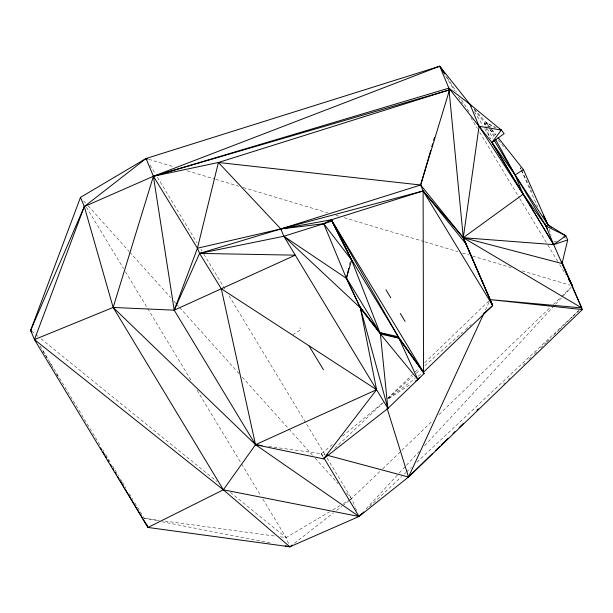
<?xml version="1.0" encoding="UTF-8"?>
<svg xmlns="http://www.w3.org/2000/svg" width="613" height="613" viewBox="0 0 613 613"><rect width="100%" height="100%" fill="white"/><g stroke="black" fill="none" stroke-linecap="round" stroke-linejoin="round"><path stroke-width="0.46" stroke-dasharray="3.06 2.3" d="M349.218 265.031L350.253 261.36M485.419 310.063L489.028 302.232M366.153 508.775L398.603 473.742M399.255 473.037L405.745 466.033M406.396 465.328L419.376 451.314M424.571 445.712L553.087 306.967M555.685 304.163L562.826 296.454M563.47 295.757L570.611 288.049M503.633 384.113L505.005 382.78M508.422 379.432L509.794 378.098M523.479 364.727L524.851 363.394M528.958 359.379L531.011 357.371M534.429 354.03L537.172 351.356M540.589 348.015L546.068 342.667M546.75 342L550.857 337.985M553.593 335.311L559.071 329.963M559.753 329.296L572.075 317.266M572.757 316.599L578.917 310.576M387.623 398.465L412.411 374.581M415.17 371.93L418.61 368.612M424.809 362.643L488.852 300.952M379.868 471.55L349.395 500.484M382.619 468.899L432.862 420.503M439.054 414.541L550.535 307.151M553.294 304.5L560.864 297.213M561.546 296.546L571.186 287.267M334.69 448.371L383.47 402.427M369.478 506.675L401.584 476.6M404.381 473.979L405.775 472.677M406.473 472.025L411.354 467.443M416.94 462.217L578.864 310.523M387.722 398.588L412.718 376.436M416.288 373.271L419.859 370.106M424.855 365.677L462.7 332.146M465.558 329.61L471.267 324.553M268.693 446.502L321.388 453.681L333.058 444.019M342.544 436.157L383.409 402.327M294.424 543.279L333.579 512.797M336.591 510.453L341.862 506.346M342.621 505.763L348.644 501.066M388.657 398.281L415.177 378.436M418.212 376.167L421.997 373.332M388.795 398.55L410.817 384.167M496.308 127.604L486.278 122.638L484.232 123.857L485.281 126.393M292.761 334.667L300.922 329.825L300.048 327.733M280.417 536.819L286.095 537.593L329.526 511.84M332.805 509.901L340.184 505.526M343.456 503.587L347.556 501.15M348.376 500.668L351.655 498.721L326.944 457.834M553.861 241.468L556.627 241.162M134.806 502.737L144.185 518.253L159.326 520.314M164.997 521.088L274.739 536.046M144.185 518.253L158.2 520.996M161.932 521.732L272.157 543.317M322.461 456.279L321.388 453.681L325.051 454.67M148.798 159.326L174.483 167.004M187.325 170.835L214.841 179.057M215.761 179.333L238.687 186.183M243.277 187.555L327.664 212.772M335.916 215.24L338.667 216.06M344.169 217.699L423.966 241.545M424.886 241.821L457.903 251.682M462.493 253.054L468.914 254.977M472.585 256.073L511.104 267.582M522.115 270.869L569.806 285.122M490.867 127.113L484.232 123.857L486.684 127.91M474.37 109.237L486.278 122.638L495.212 128.132M563.14 236.442L565.424 238.189M31.393 330.989L35.102 334.001M35.845 334.598L38.075 336.407M41.048 338.82L217.033 481.573M230.404 492.415L286.095 537.593L289.213 545.126M83.69 200.926L85.605 203.056M88.165 205.899L129.09 251.391M129.734 252.096L170.667 297.589M173.862 301.144L175.778 303.274M176.421 303.987L178.981 306.829M179.617 307.534L239.093 373.639M242.296 377.187L288.34 428.364M288.984 429.069L312.645 455.367M315.205 458.21L338.223 483.803M346.537 493.036L351.655 498.721L355.157 507.181M474.125 109.52L487.733 126.676M490.101 129.665L494.829 135.634M498.384 140.109L505.48 149.059M489.48 128.446L486.278 122.638L489.228 126.37M491.588 129.358L495.718 134.576M486.278 122.638L489.159 126.454M491.465 129.512L495.503 134.86M447.03 77.468L456.379 91.95M461.566 99.988L469.359 112.056M487.166 128.715L493.051 138.446M474.424 111.65L482.822 125.542M484.791 128.814L490.722 138.615M445.689 76.004L454.578 90.709M458.524 97.245L462.47 103.781M470.868 117.665L477.282 128.286M479.749 132.37L519.242 197.723M519.74 198.535L547.386 244.281M547.876 245.1L557.753 261.437M559.723 264.701L565.646 274.509M150.001 165.05L155.441 174.046M157.418 177.318L196.957 242.74M200.911 249.284L201.899 250.924M203.876 254.196L225.132 289.359M229.086 295.903L324.967 454.562M86.418 207.186L123.489 268.525M125.466 271.797L147.212 307.78M147.702 308.6L191.202 380.566M197.133 390.381L241.116 463.167M241.614 463.987L260.885 495.879M262.862 499.151L286.095 537.593M40.029 345.901L100.747 446.371M102.723 449.643L103.704 451.275M105.681 454.54L110.616 462.708M112.593 465.98L114.57 469.244M115.06 470.064L118.516 475.78M120.493 479.044L121.972 481.496M122.47 482.316L125.918 488.032M129.374 493.749L132.829 499.465M321.388 453.681L323.342 456.946M42.872 350.912L47.76 359.126M49.722 362.406L53.139 368.16M56.565 373.907L58.519 377.187M489.94 129.274L494.055 136.745M521.104 169.41L520.276 167.709L521.042 169.449M521.517 170.261L528.536 184.751M528.95 185.601L531.839 191.57M521.425 170.314L537.57 206.811M485.634 127.243L490.193 138.254M355.509 508.024L356.559 510.56M549.263 229.216L551.102 235.392"/><path stroke-width="0.92" d="M471.167 105.788L439.766 66.204L146.047 158.506L80.487 197.371L84.303 206.573L113.152 307.45L255.521 444.709L323.534 458.876L387.899 408.434L424.089 373.578L423.514 372.198L492.691 305.565L463.29 237.706L479.075 126.263L469.979 104.302L448.862 88.165L153.403 176.268L84.303 206.573L30.65 330.384L34.466 339.587L148.001 527.456L289.903 546.796L359.011 516.483L408.503 477.037L582.35 309.58L561.784 261.582M292.163 545.034L289.903 546.796L223.354 489.795L113.152 307.45L153.403 176.268L218.404 162.483L280.815 228.948L283.85 236.266L387.899 408.434L360.352 307.841L346.414 278.333L348.72 268.471M568.611 279.405L572.557 285.942L562.037 263.529L567.699 239.928L565.86 235.767L547.945 224.81L515.096 174.92L491.948 142.492L448.862 88.165L463.29 237.706L492.691 305.565L484.837 312.53M361.609 513.679L359.011 516.483L223.354 489.795L34.466 339.587L113.152 307.45L174.222 310.178L197.44 248.219L218.404 162.483L449.551 89.843L439.766 66.204L153.403 176.268L174.222 310.178L255.521 444.709L359.011 516.483L363.9 511.909M197.44 248.219L199.585 253.414L295.274 255.169L174.222 310.178L199.585 253.414L283.85 236.266L346.414 278.333L351.601 259.989L331.388 219.768L280.815 228.948L197.44 248.219L153.403 176.268L146.047 158.506L84.303 206.573L34.466 339.587M430.77 150.285L420.656 185.003L423.116 190.942L492.691 305.565L463.29 237.706L420.656 185.003L218.404 162.483M431.836 146.63L432.632 143.894M433.697 140.239L434.494 137.496M31.631 332.024L30.65 330.384L80.487 197.371M484.224 312.668L408.503 477.037L326.89 455.16M470.968 105.934L469.979 104.302L501.319 130.079L491.948 142.492L553.677 244.625L581.66 307.902L490.231 299.627L582.35 309.58M419.576 377.34L417.89 379.547L415.53 381.087M432.456 453.635L408.503 477.037L387.117 408.35M435.874 450.294L439.981 446.287M441.352 444.946L448.195 438.264M452.984 433.583L455.038 431.575M459.145 427.567L463.252 423.552M476.945 410.189L478.309 408.848M327.717 454.938L323.534 458.876L376.574 389.699L360.352 307.841L346.238 277.796M125.021 488.868L148.001 527.456L223.354 489.795L255.521 444.709L221.316 288.777L199.585 253.414L280.815 228.948L423.116 190.942L463.29 237.706L523.096 194.237L515.096 174.92L495.427 139.235M581.66 307.902L463.29 237.706L553.677 244.625L565.86 235.767L545.953 225.99L522.812 193.555M515.096 174.92L523.433 169.655L498.078 137.565M567.699 239.928L553.677 244.625L545.953 225.99L547.945 224.81L551.746 227.714M465.75 243.645L423.116 190.942L331.388 219.768L323.725 223.737L280.815 228.948L420.656 185.003L449.551 89.843L153.403 176.268M262.111 445.605L255.521 444.709L376.574 389.699L221.316 288.777M553.677 244.625L491.948 142.492L504.139 133.634L501.319 130.079L479.075 126.263L523.096 194.237M285.237 545.876L289.903 546.796M360.352 307.841L380.412 334.024L417.89 379.547L398.228 336.706L351.034 258.609L331.955 221.147L283.85 236.266L360.352 307.841L379.845 332.644L398.228 336.706L423.514 372.198L423.116 190.942M351.034 258.609L380.412 334.024L398.802 338.085L423.514 372.198L331.388 219.768L351.601 259.989L323.725 223.737L346.414 278.333M463.29 237.706L562.037 263.529M359.785 306.462L379.845 332.644L398.802 338.085L424.089 373.578M146.047 158.506L147.886 159.058M499.649 129.251L501.319 130.079M469.979 104.302L471.236 105.712M444.954 74.25L439.766 66.204L443.712 72.74M346.33 277.758L379.845 332.644M494.515 140.875L545.953 225.99M385.975 289.819L390.749 297.719M400.289 313.504L405.063 321.396M309.151 346.084L323.465 369.769M30.65 330.384L31.638 332.016M323.825 457.758L359.011 516.483M100.57 447.804L101.551 449.452M103.015 451.911L104.478 454.379M105.459 456.018L106.44 457.658M107.903 460.125L108.884 461.765M110.348 464.233L111.819 466.692M112.792 468.332L113.773 469.979M115.236 472.439L116.217 474.087M117.681 476.546L119.152 479.014M120.125 480.653L124.041 487.22M331.388 219.768L398.228 336.706M543.402 215.431L547.945 224.81L523.433 169.655M544.865 223.324L547.555 229.4M146.614 524.107L148.001 527.456M380.412 334.024L387.899 408.434"/></g></svg>
